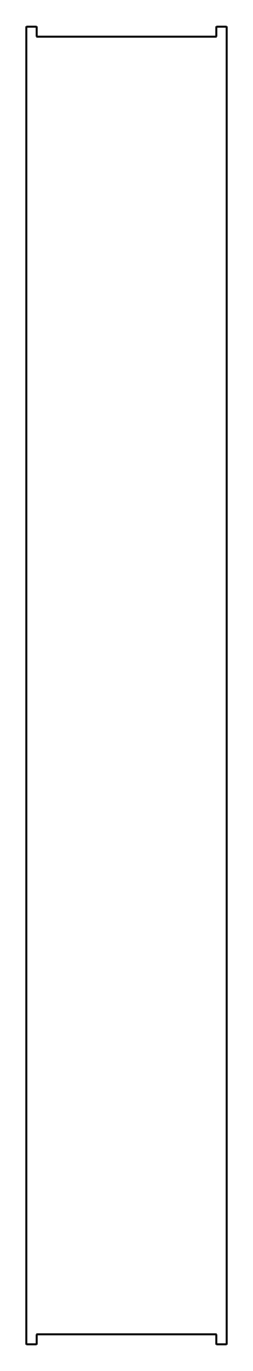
# Model space of a CAD drawing. Header units: millimetres. Extents: x 185 to 245, y -31 to 364.
import ezdxf

# ---------------------------------------------------------------- set-up
doc = ezdxf.new("R2010")
doc.units = ezdxf.units.MM
doc.layers.add('Geometries', color=7, linetype='Continuous')

msp = doc.modelspace()

# ---------------------------------------------------------------- linework, layer by layer
at = {"layer": 'Geometries', "linetype": 'Continuous', "lineweight": 40}
for p, q in [((185, -31), (185, 364)), ((185, 364), (188, 364)), ((188, 364), (188, 361)), ((242, 361), (242, 364)), ((242, 364), (245, 364)), ((245, 364), (245, -31)), ((188, 361), (242, 361)), ((188, -31), (185, -31)), ((188, -28), (188, -31)), ((242, -28), (188, -28)), ((242, -31), (242, -28)), ((245, -31), (242, -31))]:
    msp.add_line(p, q, dxfattribs=at)

doc.saveas('drawing.dxf')
